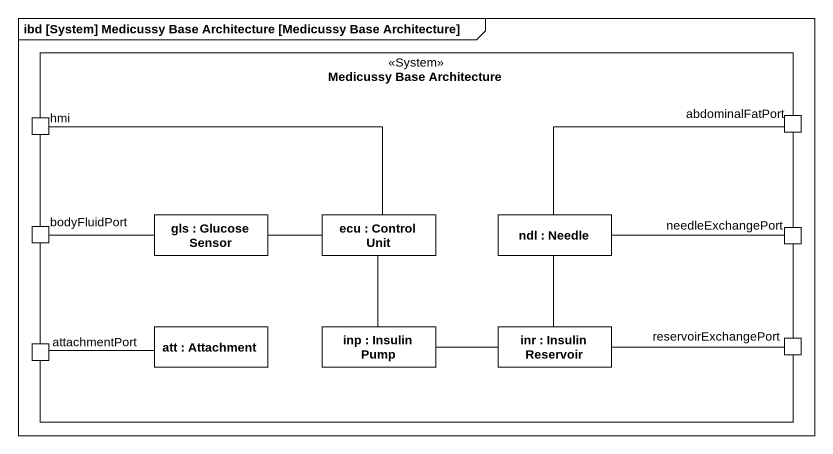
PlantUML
@startuml
mainframe ibd [System] Medicussy Base Architecture [Medicussy Base Architecture]
rectangle "Medicussy Base Architecture" as Medicussy_Base_Architecture <<System>> {
  port hmi #FFFFFF
  port abdominalFatPort #FFFFFF
  port bodyFluidPort #FFFFFF
  rectangle "gls : Glucose Sensor" as gls
  rectangle "ecu : Control Unit" as ecu
  rectangle "ndl : Needle" as ndl
  port needleExchangePort #FFFFFF
  rectangle "att : Attachment" as att
  rectangle "inp : Insulin Pump" as inp
  rectangle "inr : Insulin Reservoir" as inr
  port attachmentPort #FFFFFF
  port reservoirExchangePort #FFFFFF
}
hmi -right- ecu
bodyFluidPort -right- gls
gls -right- ecu
ecu -- inp
ndl -right- abdominalFatPort
ndl -right- needleExchangePort
inp -right- inr
inr -up- ndl
attachmentPort -right- att
reservoirExchangePort -left- inr
@enduml
